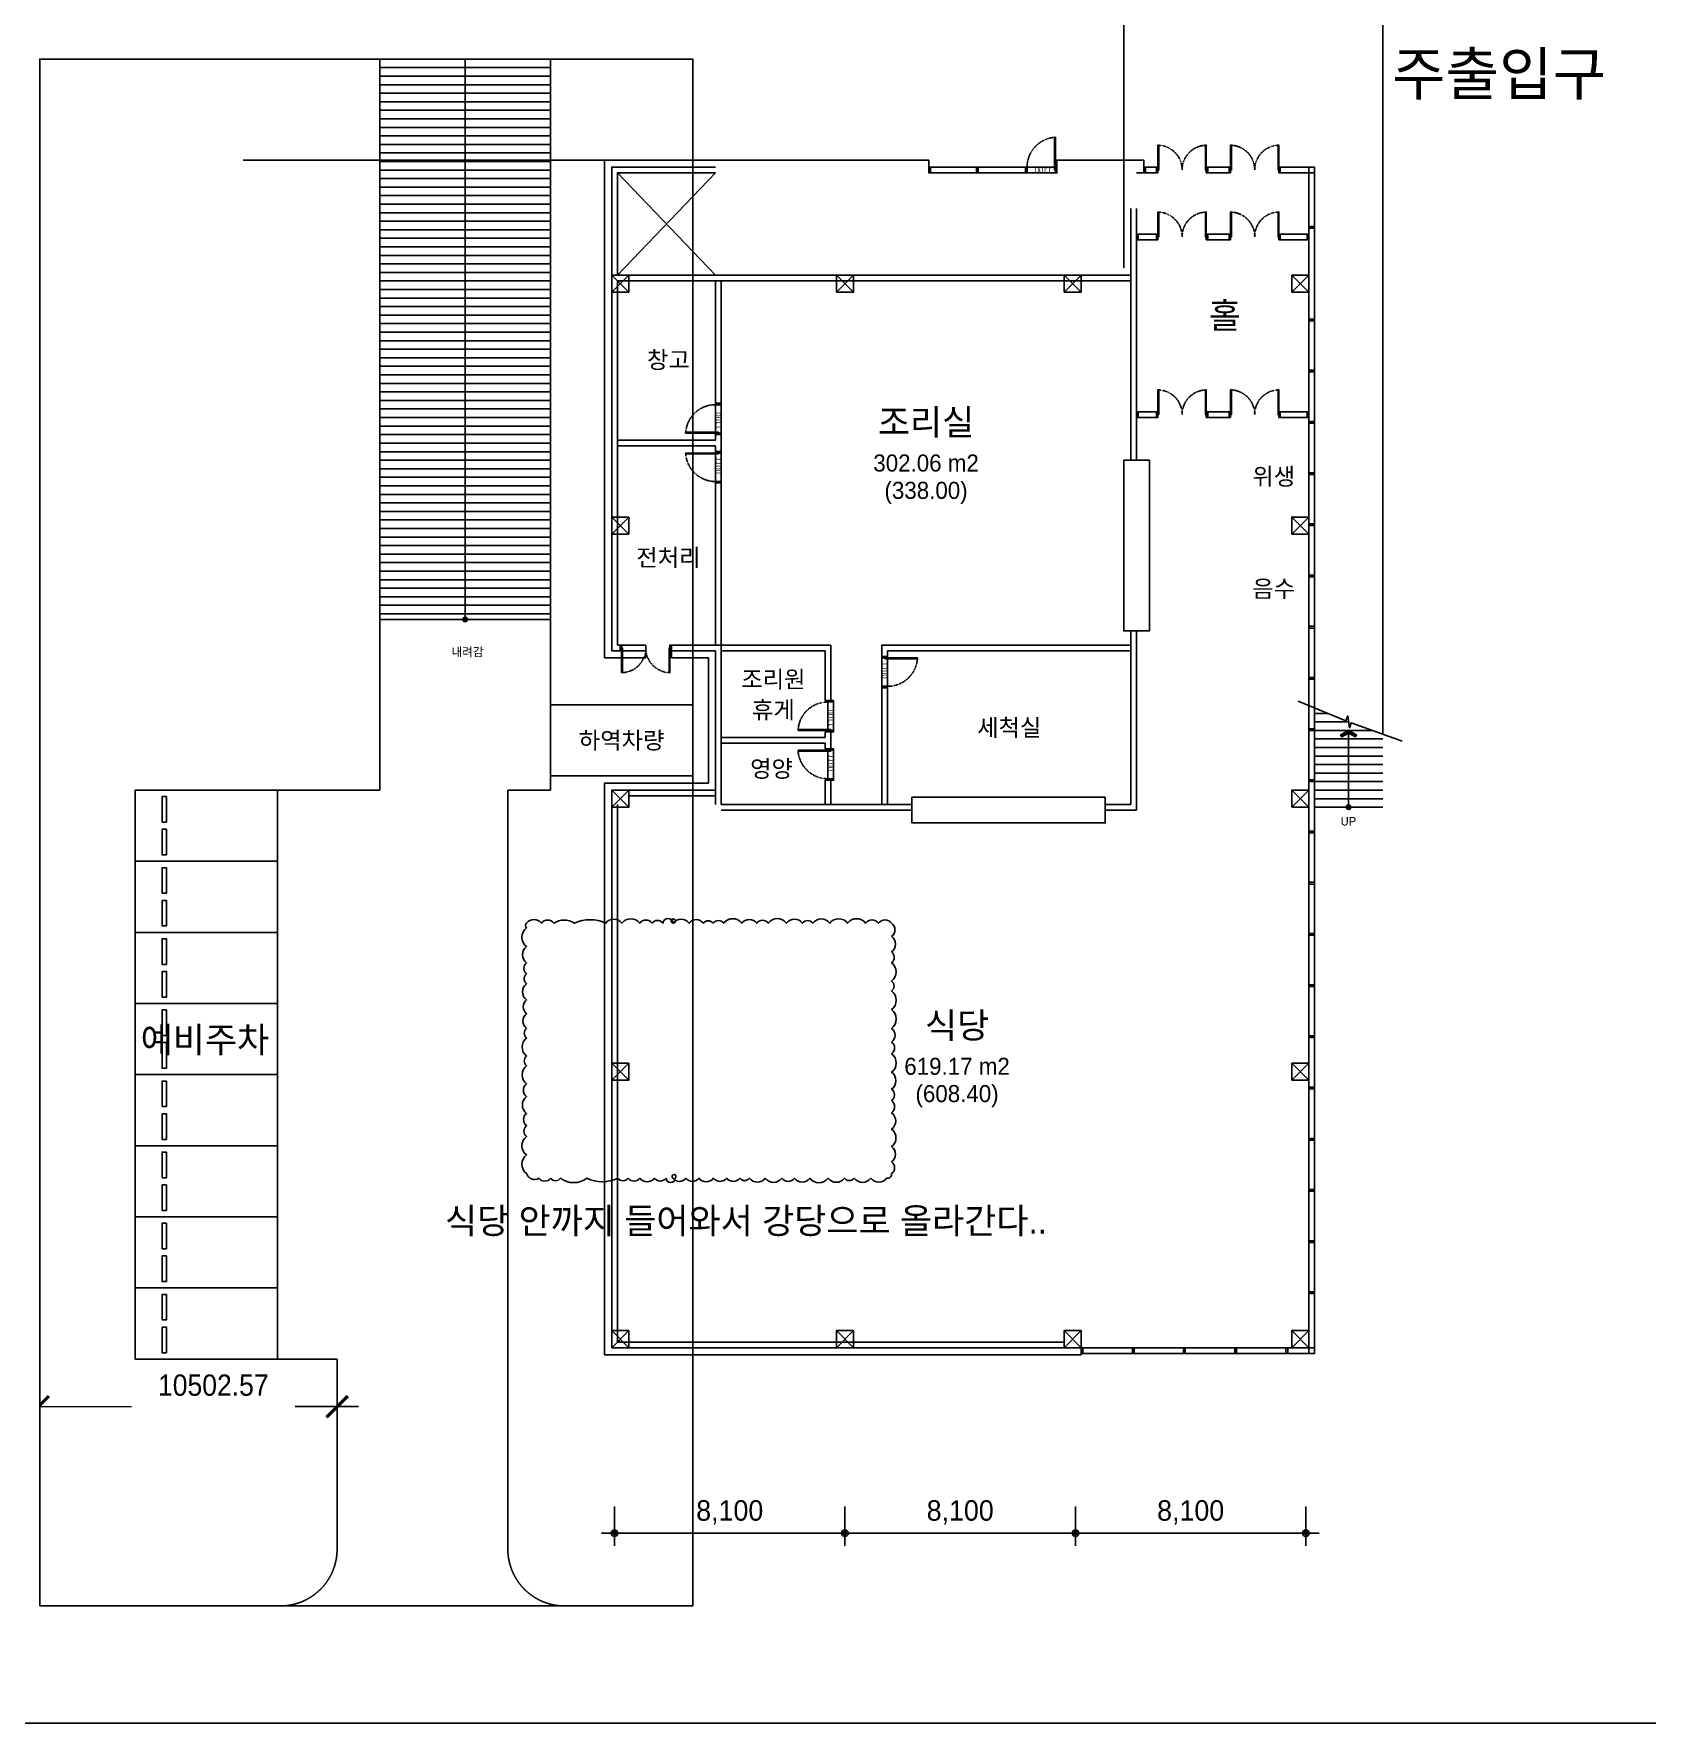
# Model space of a CAD drawing. Header units: millimetres. Extents: x 50157 to 283139, y 29188 to 187058.
# Drawn here: x 78832 to 135538, y 29188 to 88576 of the extents above; entities that cross this region are included whole.
import ezdxf
from ezdxf.enums import TextEntityAlignment as Align
from ezdxf.xclip import XClip

# ---------------------------------------------------------------- set-up
doc = ezdxf.new("R2010")
doc.units = ezdxf.units.MM
doc.header["$XCLIPFRAME"] = 2
doc.linetypes.add('D_HIDDEN', pattern=[0.35, 0.2, -0.15])
doc.linetypes.add('HID', pattern=[2.2, 1.5, -0.7])
doc.layers.get('Defpoints').update_dxf_attribs({"color": 163})
for name, color, linetype in [('A-DOOR', 4, 'Continuous'), ('A-ELE6', 6, 'Continuous'), ('A-FIN', 6, 'Continuous'), ('A-FIN-GL', 5, 'Continuous'), ('A-FIN-ST', 4, 'Continuous'), ('A-HAT-2', 8, 'Continuous'), ('A-HID2', 7, 'HID'), ('A-LEAD', 7, 'Continuous'), ('A-PARK', 253, 'Continuous'), ('A-RC', 2, 'Continuous'), ('A-STAIR', 4, 'Continuous'), ('A-VOID', 1, 'Continuous'), ('A-WALL', 3, 'Continuous'), ('AA-DWXM-DOOR', 4, 'Continuous'), ('AA-REV', 150, 'Continuous'), ('AA-SSXS-SYMB', 7, 'Continuous'), ('DIM', 7, 'Continuous'), ('G-DIM', 4, 'Continuous'), ('G-TEXT1', 3, 'Continuous'), ('G-TEXT2', 7, 'Continuous'), ('H-PAT 8', 8, 'Continuous'), ('SYMB-ENTER', 10, 'Continuous')]:
    doc.layers.add(name, color=color, linetype=linetype)
doc.layers.add('G-DEF1', color=163, linetype='Continuous', plot=False)
doc.styles.add('GHS', font='romans', dxfattribs={"bigfont": 'ngsw.shx'})
doc.styles.add('LIM_나눔바른고딕_L', font='NanumBarunGothic.ttf')
doc.styles.add('U', font='')
doc.styles.add('돋움_SEOP_건대특계관숙', font='gulim.ttc', dxfattribs={"width": 0.95})
doc.styles.get('U').set_extended_font_data('HY울릉도L')
doc.dimstyles.new('rednautilus', dxfattribs={"dimtxt": 2.399999999999999, "dimasz": 0.7700000000000001, "dimexe": 1.5, "dimexo": 3, "dimgap": 1, "dimtad": 1, "dimdec": 0, "dimzin": 0, "dimdsep": 46, "dimlunit": 6, "dimtxsty": 'GHS', "dimblk": 'DIMDOT', "dimcen": 5, "dimclrd": 7, "dimclre": 7, "dimclrt": 3, "dimadec": 0, "dimazin": 0, "dimtfac": 1, "dimtdec": 0, "dimtix": 1, "dimtmove": 2, "dimatfit": 1, "dimldrblk": 'DIMDOT', "dimfxl": 1, "dimtolj": 1, "dimtzin": 0, "dimarcsym": 0})
doc.dimstyles.new('SEOP', dxfattribs={"dimscale": 100, "dimtxt": 1.5, "dimasz": 1.5, "dimexe": 1.5, "dimexo": 2, "dimgap": 1.5, "dimtad": 0, "dimdsep": 46, "dimtxsty": '돋움_SEOP_건대특계관숙', "dimblk": 'ARCHTICK', "dimcen": 0, "dimdle": 1.5, "dimclrd": 256, "dimclre": 256, "dimclrt": 3, "dimadec": 0, "dimazin": 0, "dimtfac": 1, "dimtix": 1, "dimtmove": 2, "dimatfit": 3, "dimldrblk": 'OPEN90', "dimfxl": 1, "dimtvp": 1, "dimlwd": -1, "dimlwe": -1, "dimarcsym": 0})

# ---------------------------------------------------------------- blocks, each defined once
blk = doc.blocks.new('_ArchTick')
at = {"color": 0, "linetype": 'ByBlock', "const_width": 0.15}
blk.add_lwpolyline([(-0.5, -0.5), (0.5, 0.5)], dxfattribs=at)
blk = doc.blocks.new('*D40')
at = {"layer": 'Defpoints', "color": 0}
for p in [(-2676289.291054777, 684592.3657473145), (-2676289.128385512, 682837.1317036226), (-2665786.560049944, 682838.1050467931)]:
    blk.add_point(p, dxfattribs=at)
at = {"layer": 'G-DIM'}
for p, q in [((-2676289.221062193, 683837.131699328), (-2676289.360562287, 685342.3657440935)), ((-2665786.652726625, 683838.1050424986), (-2665786.792226719, 685343.3390872641)), ((-2677039.291051556, 684592.2962398042), (-2673015.83931113, 684592.669119956)), ((-2665036.72272243, 684593.408597995), (-2667260.174478316, 684593.202535867))]:
    blk.add_line(p, q, dxfattribs=at)
at = {"layer": 'G-DIM', "xscale": 749.9999999999999, "yscale": 749.9999999999999, "zscale": 749.9999999999999}
for p, rotation in [((-2676289.291054777, 684592.3657473145), 180.0053099826389), ((-2665786.72271921, 684593.339090485), 0.0053099826389993)]:
    blk.add_blockref('_ArchTick', p, dxfattribs=dict(at, rotation=rotation))
at = {"layer": 'G-DIM', "color": 3, "insert": (-2670138.076488815, 685343.8700547518), "char_height": 750, "attachment_point": 5, "rotation": 0.005309982638998779, "style": '돋움_SEOP_건대특계관숙'}
blk.add_mtext('10502.57', dxfattribs=at)
blk = doc.blocks.new('_Open90')
at = {"color": 0, "linetype": 'ByBlock', "lineweight": -2}
for p, q in [((0, 0), (-1, 0)), ((-0.5, 0.5), (0, 0)), ((0, 0), (-0.5, -0.5))]:
    blk.add_line(p, q, dxfattribs=at)
blk = doc.blocks.new('A$C2A037D98')
h = blk.add_hatch(color=256)
h.dxf.hatch_style = 1
h.paths.add_polyline_path([(1359.259711221784, 1662.867199206695), (0.0024120407106238, 387.4431487247057), (247.5628435891122, 123.6106426315382), (1258.262138538055, 1071.974274270236), (1258.26213853807, 9.313226e-10), (1460.257283907384, 9.022187e-10), (1460.257283907384, 1071.974274270207), (2470.956578855396, 123.6106426315091), (2718.517010402866, 387.4431487247057)])
for p, q in [((1258.262138538055, 1071.974274270236), (1258.26213853807, 9.313226e-10)), ((1460.257283907384, 1071.974274270207), (1460.257283907384, 9.022187e-10)), ((1258.26213853807, 9.313226e-10), (1460.257283907384, 9.022187e-10))]:
    blk.add_line(p, q)
blk.add_lwpolyline([(1460.257283907384, 1071.974274270207), (2470.956578855396, 123.6106426315091), (2718.517010402866, 387.4431487247057), (1359.259711221784, 1662.867199206695), (0.0024120407106238, 387.4431487247057), (247.5628435891122, 123.6106426315382), (1258.262138538055, 1071.974274270236)])
blk = doc.blocks.new('SLOPE')
at = {"layer": 'A-HAT-2'}
h = blk.add_hatch(dxfattribs=at)
h.set_pattern_fill('_USER', color=256, scale=300, angle=180, pattern_type=0)
h.set_pattern_definition([(180, (-3161005.147252313, -218013.5900935896), (-3.67e-14, -300), [])])
h.paths.add_polyline_path([(-2671786.560049945, 734215.136125166), (-2671786.560049945, 737615.1361251659), (-2665786.560049944, 737615.1361251659), (-2665786.560049944, 733915.136125166), (-2671486.560049944, 733915.136125166), (-2671486.560049944, 734215.136125166)])
h = blk.add_hatch(dxfattribs=at)
h.set_pattern_fill('_USER', color=256, scale=300, angle=180, pattern_type=0)
h.set_pattern_definition([(180, (-3161005.147252313, -239913.5900935895), (-3.67e-14, -300), [])])
h.paths.add_polyline_path([(-2671786.560049945, 714015.136125166), (-2671786.560049945, 733615.136125166), (-2671486.560049944, 733615.136125166), (-2671486.560049944, 733915.136125166), (-2665786.560049944, 733915.136125166), (-2665786.560049944, 714015.136125166)])
h.paths.add_polyline_path([(-2671786.560049945, 712015.1361251661), (-2665786.560049944, 712015.1361251661), (-2665786.560049944, 714015.136125166), (-2671786.560049945, 714015.136125166)])
at = {"layer": 'AA-SSXS-SYMB'}
h = blk.add_hatch(color=256, dxfattribs=at)
h.dxf.hatch_style = 1
h.paths.add_polyline_path([(-2669066.350096517, 733754.2058926411), (-2669026.350096518, 733684.9238603899), (-2668787.085403614, 733823.06339534), (-2668547.820710712, 733684.9238603899), (-2668507.820710713, 733754.2058926411), (-2668786.560049944, 733915.136125166)])
h = blk.add_hatch(color=256, dxfattribs=at)
h.dxf.hatch_style = 1
h.paths.add_polyline_path([(-2668786.560049944, 712093.886125166, 0.9999999999999998), (-2668786.560049944, 711936.386125166, 0.9999999999999998)])
at = {"layer": 'A-ELE6'}
blk.add_line((-2671786.560049945, 712015.1361251661), (-2671786.560049945, 737615.1361251659), dxfattribs=at)
at = {"layer": 'A-ELE6', "flags": 128}
for points in [[(-2665786.560049944, 712015.1361251661), (-2665786.560049944, 737615.1361251659)], [(-2665786.560049944, 714015.136125166), (-2671786.560049945, 714015.136125166)], [(-2665786.560049944, 712015.1361251661), (-2671786.560049945, 712015.1361251661)]]:
    blk.add_lwpolyline(points, dxfattribs=at)
at = {"layer": 'AA-SSXS-SYMB'}
blk.add_line((-2668786.560049944, 712015.1361251661), (-2668786.560049944, 733915.136125166), dxfattribs=at)
blk.add_circle((-2668786.560049944, 712015.1361251661), 78.75, dxfattribs=at)
at = {"layer": 'Defpoints', "flags": 128}
for points in [[(-2665786.560049944, 737615.1361251659), (-2671786.560049945, 737615.1361251659)], [(-2665786.560049944, 733915.136125166), (-2671786.560049945, 733915.136125166)]]:
    blk.add_lwpolyline(points, dxfattribs=at)
at = {"layer": 'G-TEXT1', "style": '돋움_SEOP_건대특계관숙'}
blk.add_text('내려감', height=300, rotation=1440, dxfattribs=at).set_placement((-2668700.983400633, 710873.0118646137), align=Align.MIDDLE_CENTER)
blk = doc.blocks.new('*U4')
for p, q in [((0, 0), (9.095e-13, 5000)), ((9.095e-13, 5000), (2500.000000000001, 5000)), ((2500.000000000001, 5000), (2500.000000000001, 0)), ((2500, 0), (0, 0))]:
    blk.add_line(p, q)
for points in [[(1124.999999620486, 950.0000010563526), (1124.999999667751, 1100.000001056352), (224.9999994782265, 1100.000001356238), (224.9999994309619, 950.0000013562383)], [(1375.000000379514, 950.0000010563526), (1375.000000332249, 1100.000001056352), (2275.000000521774, 1100.000001356238), (2275.000000569038, 950.0000013562383)]]:
    blk.add_lwpolyline(points, close=True)
blk = doc.blocks.new('COL')
at = {"layer": 'A-RC'}
blk.add_lwpolyline([(-2370007.392326857, 768928.3934403633), (-2369407.392326857, 768928.3934403633), (-2369407.392326857, 769528.3934403633), (-2370007.392326857, 769528.3934403633)], close=True, dxfattribs=at)
at = {"layer": 'G-DEF1', "flags": 128}
for points in [[(-2370007.392326857, 769528.3934403633), (-2369407.392326857, 768928.3934403633)], [(-2370007.392326857, 768928.3934403633), (-2369407.392326857, 769528.3934403633)]]:
    blk.add_lwpolyline(points, dxfattribs=at)
blk = doc.blocks.new('DIMDOT')
at = {"color": 0}
blk.add_line((-2, 0), (2, 0), dxfattribs=at)
for radius in [0.5, 0.25]:
    blk.add_circle((0, 0), radius, dxfattribs=at)
blk = doc.blocks.new('*D66')
at = {"layer": 'Defpoints', "color": 0}
for p in [(-2658436.560049945, 681977.563809435), (-2650336.560049944, 681977.563809435), (-2650336.560049944, 680145.8678556696)]:
    blk.add_point(p, dxfattribs=at)
at = {"layer": 'DIM', "color": 7, "lineweight": -2}
for p, q in [((-2658436.560049945, 681077.563809435), (-2658436.560049945, 679695.8678556696)), ((-2650336.560049944, 681077.563809435), (-2650336.560049944, 679695.8678556696)), ((-2658205.560049944, 680145.8678556696), (-2650567.560049944, 680145.8678556696))]:
    blk.add_line(p, q, dxfattribs=at)
at = {"layer": 'DIM', "color": 7, "lineweight": -2, "xscale": 231, "yscale": 231, "zscale": 231, "rotation": 180}
blk.add_blockref('DIMDOT', (-2658436.560049945, 680145.8678556696), dxfattribs=at)
at = {"layer": 'DIM', "color": 7, "lineweight": -2, "xscale": 231, "yscale": 231, "zscale": 231}
blk.add_blockref('DIMDOT', (-2650336.560049944, 680145.8678556696), dxfattribs=at)
at = {"layer": 'DIM', "color": 3, "insert": (-2654386.560049945, 680877.1840022096), "char_height": 720, "attachment_point": 5, "style": 'U'}
blk.add_mtext('\\A1;8,100', dxfattribs=at)
blk = doc.blocks.new('*D67')
at = {"layer": 'Defpoints', "color": 0}
for p in [(-2650336.560049944, 681977.563809435), (-2642236.560049945, 681977.563809435), (-2642236.560049945, 680145.8678556696)]:
    blk.add_point(p, dxfattribs=at)
at = {"layer": 'DIM', "color": 7, "lineweight": -2}
for p, q in [((-2650336.560049944, 681077.563809435), (-2650336.560049944, 679695.8678556696)), ((-2642236.560049945, 681077.563809435), (-2642236.560049945, 679695.8678556696)), ((-2650105.560049945, 680145.8678556696), (-2642467.560049945, 680145.8678556696))]:
    blk.add_line(p, q, dxfattribs=at)
at = {"layer": 'DIM', "color": 7, "lineweight": -2, "xscale": 231, "yscale": 231, "zscale": 231, "rotation": 180}
blk.add_blockref('DIMDOT', (-2650336.560049944, 680145.8678556696), dxfattribs=at)
at = {"layer": 'DIM', "color": 7, "lineweight": -2, "xscale": 231, "yscale": 231, "zscale": 231}
blk.add_blockref('DIMDOT', (-2642236.560049945, 680145.8678556696), dxfattribs=at)
at = {"layer": 'DIM', "color": 3, "insert": (-2646286.560049945, 680877.1840022096), "char_height": 720, "attachment_point": 5, "style": 'U'}
blk.add_mtext('\\A1;8,100', dxfattribs=at)
blk = doc.blocks.new('*D68')
at = {"layer": 'Defpoints', "color": 0}
for p in [(-2642236.560049945, 681977.563809435), (-2634136.560049945, 681977.563809435), (-2634136.560049945, 680145.8678556696)]:
    blk.add_point(p, dxfattribs=at)
at = {"layer": 'DIM', "color": 7, "lineweight": -2}
for p, q in [((-2642236.560049945, 681077.563809435), (-2642236.560049945, 679695.8678556696)), ((-2634136.560049945, 681077.563809435), (-2634136.560049945, 679695.8678556696)), ((-2642005.560049945, 680145.8678556696), (-2634367.560049945, 680145.8678556696))]:
    blk.add_line(p, q, dxfattribs=at)
at = {"layer": 'DIM', "color": 7, "lineweight": -2, "xscale": 231, "yscale": 231, "zscale": 231, "rotation": 180}
blk.add_blockref('DIMDOT', (-2642236.560049945, 680145.8678556696), dxfattribs=at)
at = {"layer": 'DIM', "color": 7, "lineweight": -2, "xscale": 231, "yscale": 231, "zscale": 231}
blk.add_blockref('DIMDOT', (-2634136.560049945, 680145.8678556696), dxfattribs=at)
at = {"layer": 'DIM', "color": 3, "insert": (-2638186.560049945, 680877.1840022096), "char_height": 720, "attachment_point": 5, "style": 'U'}
blk.add_mtext('\\A1;8,100', dxfattribs=at)
blk = doc.blocks.new('ST-111')
at = {"layer": 'A-STAIR', "flags": 128}
for points in [[(-2814141.240325593, 564717.742236791), (-2806041.240325592, 564717.742236791)], [(-2814141.240325593, 564717.742236791), (-2814141.240325593, 562317.742236791)], [(-2813841.240325593, 564717.742236791), (-2813841.240325593, 562317.742236791)], [(-2813541.240325593, 564717.742236791), (-2813541.240325593, 562317.742236791)], [(-2813241.240325593, 564717.742236791), (-2813241.240325593, 562317.742236791)], [(-2812941.240325592, 564717.742236791), (-2812941.240325592, 562317.742236791)], [(-2812641.240325593, 564717.742236791), (-2812641.240325593, 562317.742236791)], [(-2812341.240325592, 564717.742236791), (-2812341.240325592, 562317.742236791)], [(-2812041.240325592, 564717.742236791), (-2812041.240325592, 562317.742236791)], [(-2811741.240325592, 564717.742236791), (-2811741.240325592, 562317.742236791)], [(-2811441.240325592, 564717.742236791), (-2811441.240325592, 562317.742236791)], [(-2811141.240325592, 564717.742236791), (-2811141.240325592, 562317.742236791)], [(-2810841.240325593, 564717.742236791), (-2810841.240325593, 562317.742236791)], [(-2809341.240325593, 564717.742236791), (-2809341.240325593, 562317.742236791)], [(-2809041.240325592, 564717.742236791), (-2809041.240325592, 562317.742236791)], [(-2808741.240325593, 564717.742236791), (-2808741.240325593, 562317.742236791)], [(-2808441.240325592, 564717.742236791), (-2808441.240325592, 562317.742236791)], [(-2808141.240325593, 564717.742236791), (-2808141.240325593, 562317.742236791)], [(-2807841.240325593, 564717.742236791), (-2807841.240325593, 562317.742236791)], [(-2807541.240325593, 564717.742236791), (-2807541.240325593, 562317.742236791)], [(-2807241.240325593, 564717.742236791), (-2807241.240325593, 562317.742236791)], [(-2806941.240325593, 564717.742236791), (-2806941.240325593, 562317.742236791)], [(-2806641.240325593, 564717.742236791), (-2806641.240325593, 562317.742236791)], [(-2806341.240325593, 564717.742236791), (-2806341.240325593, 562317.742236791)], [(-2806041.240325592, 564717.742236791), (-2806041.240325592, 562317.742236791)], [(-2814141.240325593, 562317.742236791), (-2806041.240325592, 562317.742236791)]]:
    blk.add_lwpolyline(points, dxfattribs=at)
blk = doc.blocks.new('DOOR3')
at = {"color": 0, "linetype": 'ByBlock', "lineweight": -2}
for p, q in [((-1941164.273223035, -23265.87093602133), (-1941114.273223035, -23265.87093602133)), ((-1941164.273223035, -23465.87093591888), (-1941164.273223035, -23265.87093602133)), ((-1941114.273223035, -23465.87093591888), (-1941164.273223035, -23465.87093591888)), ((-1941114.273223035, -23265.87093602133), (-1941114.273223035, -23465.87093591888)), ((-1939364.273223035, -23265.87093602133), (-1939414.273223035, -23265.87093602133)), ((-1939414.273223035, -23265.87093602133), (-1939414.273223035, -23465.87093591888)), ((-1939414.273223035, -23465.87093591888), (-1939364.273223035, -23465.87093591888)), ((-1939364.273223035, -23465.87093591888), (-1939364.273223035, -23265.87093602133))]:
    blk.add_line(p, q, dxfattribs=at)
for points in [[(-1941114.273223035, -23365.8709359701), (-1941114.273223035, -22495.8709359701), (-1941084.273223035, -22495.8709359701), (-1941084.273223035, -23365.8709359701)], [(-1939414.273223035, -23365.8709359701), (-1939414.273223035, -22495.8709359701), (-1939444.273223035, -22495.8709359701), (-1939444.273223035, -23365.8709359701)]]:
    blk.add_lwpolyline(points, close=True, dxfattribs=at)
at = {"layer": 'H-PAT 8', "linetype": 'D_HIDDEN'}
for centre, radius, start, end in [((-1941125.744931802, -23357.38319994742), 861.5135208869158, 359.4355058684905, 87.24081805959896), ((-1939402.801514268, -23357.38319994742), 861.513520887096, 92.759181940401, 180.5644941315094)]:
    blk.add_arc(centre, radius, start, end, dxfattribs=at)
blk = doc.blocks.new('150 프레임 문')
for p, q in [((2463571.43723736, -3159342.217568629), (2462421.43723736, -3159342.217568629)), ((2463571.43723736, -3159312.21756863), (2462521.43723736, -3159312.21756863))]:
    blk.add_line(p, q)
for points in [[(2462521.43723736, -3159312.21756863), (2462321.43723736, -3159312.21756863), (2462321.43723736, -3159262.21756863), (2462521.43723736, -3159262.21756863)], [(2462521.43723736, -3160362.21756863), (2462321.43723736, -3160362.21756863), (2462321.43723736, -3160312.21756863), (2462521.43723736, -3160312.21756863)]]:
    blk.add_lwpolyline(points, close=True)
at = {"layer": 'AA-DWXM-DOOR'}
for p, q in [((2462421.43723736, -3159312.21756863), (2462421.43723736, -3159342.217568629)), ((2463571.43723736, -3159312.21756863), (2463571.43723736, -3159342.217568629))]:
    blk.add_line(p, q, dxfattribs=at)
at = {"layer": 'Defpoints'}
for p, q in [((2462321.437237358, -3160312.21756863), (2462321.43723736, -3159312.21756863)), ((2462521.43723736, -3159312.21756863), (2462521.437237358, -3160312.21756863))]:
    blk.add_line(p, q, dxfattribs=at)
at = {"layer": 'H-PAT 8', "linetype": 'D_HIDDEN'}
blk.add_arc((2462521.43723736, -3159262.21756863), 1050, 270, 357.2705973125219, dxfattribs=at)
at = {"layer": 'Defpoints', "style": 'LIM_나눔바른고딕_L'}
blk.add_text('1100', height=200, rotation=1350, dxfattribs=at).set_placement((2462421.43723736, -3159744.992495761), align=Align.MIDDLE_CENTER)
blk = doc.blocks.new('PARKING')
at = {"layer": 'A-ELE6'}
for p, q in [((-2664286.560049945, 706265.1361251664), (-2664286.560049945, 736515.1361251666)), ((-2658286.560049945, 712265.1361251659), (-2658286.560049945, 714615.1361251684))]:
    blk.add_line(p, q, dxfattribs=at)
blk.add_lwpolyline([(-2658286.560049945, 737665.136125166), (-2658286.560049945, 706265.1361251664), (-2659786.560049945, 706265.1361251664)], dxfattribs=at)
at = {"layer": 'A-ELE6', "flags": 128}
for points in [[(-2664286.560049945, 706265.1361251664), (-2667886.560049945, 706265.1361251664)], [(-2667886.560049945, 686265.1361251664), (-2665786.560049944, 686265.1361251664)]]:
    blk.add_lwpolyline(points, dxfattribs=at)
at = {"layer": 'A-ELE6'}
for points in [[(-2659786.560049945, 679586.1133105177, 0.4142135623730951), (-2657786.560049944, 677586.1133105177, -0.4142135623730951), (-2659786.560049945, 679586.1133105177), (-2659786.560049945, 706265.1361251664)], [(-2667786.560049945, 677586.1133105177, 0.4142135623730951), (-2665786.560049944, 679586.1133105177), (-2665786.560049944, 686265.1361251664)]]:
    blk.add_lwpolyline(points, format="xyb", dxfattribs=at)
at = {"layer": 'A-PARK'}
blk.add_lwpolyline([(-2658286.560049945, 709265.1361251666), (-2653286.560049945, 709265.1361251666), (-2653286.560049945, 706765.1361251664), (-2658286.560049945, 706765.1361251664)], close=True, dxfattribs=at)
blk.add_blockref('SLOPE', (7500, 250), dxfattribs=at)
at = {"layer": 'A-PARK', "xscale": -1, "rotation": 270}
for p in [(-2672886.560049945, 703765.1361251666), (-2672886.560049945, 701265.1361251664), (-2672886.560049945, 698765.1361251664), (-2672886.560049945, 696265.1361251666), (-2672886.560049945, 693765.1361251664), (-2672886.560049945, 691265.1361251666), (-2672886.560049945, 688765.1361251664), (-2672886.560049945, 686265.1361251664)]:
    blk.add_blockref('*U4', p, dxfattribs=at)
at = {"layer": 'SYMB-ENTER', "xscale": -1.878589439999991, "yscale": 1.878589439999995, "zscale": 1.878589439999999}
blk.add_blockref('A$C2A037D98', (-2659803.024571763, 672248.4510452189), dxfattribs=at)
at = {"layer": 'G-TEXT1', "style": '돋움_SEOP_건대특계관숙'}
for s, height, p in [('하역차량', 600, (-2655786.560049945, 708015.1361251664)), ('예비주차', 900, (-2670432.779599987, 697487.1161299933))]:
    blk.add_text(s, height=height, rotation=360, dxfattribs=at).set_placement(p, align=Align.MIDDLE_CENTER)
at = {"layer": 'G-DIM'}
dim = blk.add_linear_dim(base=(-2676289.291054777, 684592.3657473145), p1=(-2665786.560049944, 682838.1050467931), p2=(-2676289.128385512, 682837.1317036226), angle=180.00530998263898, dimstyle='SEOP', override={"dimscale": 500, "dimblk": 'ArchTick'}, dxfattribs=at)
dim.commit()
dim.dimension.update_dxf_attribs({"geometry": '*D40', "text_midpoint": (-2670138.076488815, 685343.8700547518), "dimtype": 129})
blk = doc.blocks.new('AXIS-2')
for p in [(-288529.1677230881, -45163.25731519505), (-280629.1677230881, -45163.25731519505), (-272629.1677230881, -45163.25731519505), (-264629.1677230881, -45163.25731519505), (-288529.1677230881, -53663.25731519505), (-264629.1677230881, -53663.25731519505), (-288529.1677230881, -63263.25731519505), (-264629.1677230881, -63263.25731519505), (-288529.1677230881, -72863.25731519505), (-264629.1677230881, -72863.25731519505), (-288529.1677230881, -82263.25731519505), (-280629.1677230881, -82263.25731519505), (-272629.1677230881, -82263.25731519505), (-264629.1677230881, -82263.25731519505)]:
    blk.add_blockref('COL', p)
at = {"layer": 'DIM'}
for p1, p2, picture, middle in [((-2658436.560049945, 681977.563809435), (-2650336.560049944, 681977.563809435), '*D66', (-2654386.560049945, 680877.1840022096)), ((-2650336.560049944, 681977.563809435), (-2642236.560049945, 681977.563809435), '*D67', (-2646286.560049945, 680877.1840022096)), ((-2642236.560049945, 681977.563809435), (-2634136.560049945, 681977.563809435), '*D68', (-2638186.560049945, 680877.1840022096))]:
    dim = blk.add_aligned_dim(p1=p1, p2=p2, distance=-1831.6959537654184, dimstyle='rednautilus', override={"dimscale": 300, "dimtxsty": 'U', "dimblk": 'DIMDOT'}, dxfattribs=at)
    dim.commit()
    dim.dimension.update_dxf_attribs({"geometry": picture, "text_midpoint": middle})

msp = doc.modelspace()

# ---------------------------------------------------------------- hatches: boundary and pattern name
at = {"layer": 'AA-SSXS-SYMB'}
h = msp.add_hatch(color=256, dxfattribs=at)
h.dxf.hatch_style = 1
h.paths.add_polyline_path([(124762.7281642001, 63926.90380895842), (124802.7281642001, 63857.62177670706), (125041.9928571027, 63995.76131165732), (125281.2575500053, 63857.62177670706), (125321.2575500053, 63926.90380895842), (125042.5182107729, 64087.83404148329)])
h = msp.add_hatch(color=256, dxfattribs=at)
h.dxf.hatch_style = 1
h.paths.add_polyline_path([(124963.7682107728, 61387.8340414833, 0.9999999999999998), (125121.2682107728, 61387.8340414833, 0.9999999999999998)])

# ---------------------------------------------------------------- linework, layer by layer
msp.add_lwpolyline([(77837.27096787089, 154146.9657011067), (213416.2357178178, 154146.9657011067), (213416.2357178178, 29187.65865544052), (77837.27096787089, 29187.65865544052)], close=True)
at = {"layer": 'A-ELE6', "flags": 128}
for points in [[(114792.5182107672, 83887.83404148469), (114792.5182107672, 84137.83404148469), (117842.518210771, 84137.83404148469), (117842.518210771, 83687.83404156234)], [(117842.748625494, 83687.83404156234), (117592.518210771, 83687.83404156234)]]:
    msp.add_lwpolyline(points, dxfattribs=at)
at = {"layer": 'A-FIN'}
for p, q in [((110292.5182106885, 84137.83404148469), (98892.51821077285, 84137.83404148469)), ((98892.51821077285, 84137.83404148469), (98892.51821077285, 66637.8340414833)), ((110292.5182106885, 83887.83404148469), (110292.5182106885, 84137.83404148469)), ((98892.51821077285, 66637.8340414833), (100342.5182107859, 66637.8340414833)), ((98892.5182107463, 42137.83404148283), (115642.5182107472, 42137.83404148283))]:
    msp.add_line(p, q, dxfattribs=at)
at = {"layer": 'A-FIN', "flags": 128}
for points in [[(96992.51821074676, 87687.83404148283), (81934.94272034378, 87687.83404148283)], [(98892.51821077285, 84137.83404148469), (86189.49738157024, 84137.83404148469)], [(101242.5182107859, 66637.8340414833), (102542.5182107989, 66637.8340414833), (102542.5182107989, 62237.83404148329), (98892.5182107533, 62237.83404148329), (98892.5182107463, 42137.83404148283)], [(100342.5182107859, 66887.8340414833), (100342.5182107859, 66637.8340414833)], [(101242.5182107859, 66887.8340414833), (101242.5182107859, 66637.8340414833)], [(115642.5182107472, 42387.83404148282), (115642.5182107472, 42137.83404148283)]]:
    msp.add_lwpolyline(points, dxfattribs=at)
at = {"layer": 'A-FIN'}
for points in [[(117142.5182107467, 73587.8340414833), (118042.5182107468, 73587.8340414833), (118042.5182107468, 67587.8340414833), (117142.5182107467, 67587.8340414833)], [(116492.5182107598, 61737.83404148329), (116492.5182107598, 60837.83404148329), (109692.5182107598, 60837.83404148329), (109692.5182107598, 61737.83404148329)]]:
    msp.add_lwpolyline(points, close=True, dxfattribs=at)
at = {"layer": 'A-FIN-GL'}
for p, q in [((122642.5182107472, 83887.83404150401), (123642.5182107728, 83887.83404150401)), ((123842.5182107728, 83887.83404150401), (123642.5182107728, 83887.83404150401)), ((122642.5182107472, 83687.83404150401), (123642.5182107728, 83687.83404150401)), ((123842.5182107728, 42187.83404148283), (123842.5182107728, 83687.83404150401)), ((122642.5182107472, 81537.83404150448), (123642.5182107728, 81537.83404158564)), ((122642.5182107472, 81337.8340415045), (123642.5182107728, 81337.83404158561)), ((122642.5182107472, 75287.8340414833), (123642.5182107728, 75287.8340414833)), ((122642.5182107472, 75087.8340414833), (123642.5182107728, 75087.8340414833)), ((115642.5182107468, 42187.83404148283), (123842.5182107728, 42187.83404148283))]:
    msp.add_line(p, q, dxfattribs=at)
at = {"layer": 'A-FIN-GL', "flags": 128}
for points in [[(110292.5182106885, 83887.83404148469), (113692.5182107672, 83887.83404148469)], [(118292.5182107486, 83887.83404159122), (117902.7486254698, 83887.83404143964)], [(120092.5182107468, 83887.8340416039), (120842.5182107468, 83887.83404160646)], [(110292.5182106885, 83687.83404148469), (113692.5182107672, 83687.83404148469)], [(118292.5182107486, 83687.83404169377), (117902.7486254698, 83687.83404154218)], [(120092.5182107472, 83687.83404160391), (120842.5182107472, 83687.83404160646)], [(118292.5182107486, 81537.83404156246), (117652.5182107468, 81537.8340414401)], [(120092.5182107468, 81537.83404160436), (120842.5182107468, 81537.83404160693)], [(118292.5182107486, 81337.83404166502), (117652.5182107468, 81337.83404154266)], [(120092.5182107472, 81337.83404160435), (120842.5182107472, 81337.83404160693)], [(117592.5182107468, 75287.83404158457), (118292.5182107486, 75287.83404155629)], [(117592.5182107468, 75087.83404168714), (118292.5182107486, 75087.83404165885)], [(120092.5182107486, 75287.83404158446), (120842.5182107468, 75287.83404158572)], [(120092.5182107486, 75087.83404158446), (120842.5182107472, 75087.83404158574)]]:
    msp.add_lwpolyline(points, dxfattribs=at)
at = {"layer": 'A-FIN-GL'}
msp.add_lwpolyline([(115642.5182107468, 42387.83404148282), (123642.5182107728, 42387.83404148282), (123642.5182107728, 83687.83404150401)], dxfattribs=at)
at = {"layer": 'A-FIN-ST'}
for points in [[(110352.5182106885, 83687.83404148469), (110292.5182106885, 83687.83404148469), (110292.5182106885, 83887.83404148469), (110352.5182106885, 83887.83404148469)], [(112022.5182107281, 83687.83404148469), (111962.5182107281, 83687.83404148469), (111962.5182107281, 83887.83404148469), (112022.5182107281, 83887.83404148469)], [(117842.7486254698, 83887.83404156232), (117902.7486254698, 83887.83404156232), (117902.7486254698, 83687.83404156234), (117842.7486254698, 83687.83404156234)], [(123642.5182107728, 83687.83404150401), (123842.5182107728, 83687.83404150401), (123842.5182107728, 83887.83404150401), (123642.5182107728, 83887.83404150401)], [(117592.5182107468, 81537.83404154266), (117652.5182107468, 81537.83404154266), (117652.5182107468, 81337.83404154266), (117592.5182107468, 81337.83404154266)], [(123582.5182106494, 81537.83404158564), (123642.5182106494, 81537.83404158564), (123642.5182106494, 81337.83404158561), (123582.5182106494, 81337.83404158561)], [(123642.5182107728, 81737.83404155908), (123642.5182107728, 81797.83404155906), (123842.5182107728, 81797.83404155906), (123842.5182107728, 81737.83404155908)], [(123642.5182107728, 78487.83404145675), (123642.5182107728, 78547.83404145675), (123842.5182107728, 78547.83404145675), (123842.5182107728, 78487.83404145675)], [(123642.5182107728, 76687.83404145675), (123642.5182107728, 76747.83404145675), (123842.5182107728, 76747.83404145675), (123842.5182107728, 76687.83404145675)], [(117592.5182106983, 75287.83404154162), (117652.5182106983, 75287.83404154162), (117652.5182106983, 75087.83404154162), (117592.5182106983, 75087.83404154162)], [(123582.5182106494, 75287.8340414833), (123642.5182106494, 75287.8340414833), (123642.5182106494, 75087.8340414833), (123582.5182106494, 75087.8340414833)], [(123642.5182107728, 74887.83404145675), (123642.5182107728, 74947.83404145675), (123842.5182107728, 74947.83404145675), (123842.5182107728, 74887.83404145675)], [(123642.5182107728, 73087.83404145675), (123642.5182107728, 73147.83404145675), (123842.5182107728, 73147.83404145675), (123842.5182107728, 73087.83404145675)], [(123642.5182107728, 71287.83404145675), (123642.5182107728, 71347.83404145675), (123842.5182107728, 71347.83404145675), (123842.5182107728, 71287.83404145675)], [(123642.5182107728, 69487.83404145675), (123642.5182107728, 69547.83404145675), (123842.5182107728, 69547.83404145675), (123842.5182107728, 69487.83404145675)], [(123642.5182107728, 67687.83404145675), (123642.5182107728, 67747.83404145675), (123842.5182107728, 67747.83404145675), (123842.5182107728, 67687.83404145675)], [(123642.5182107728, 65887.83404145675), (123642.5182107728, 65947.83404145675), (123842.5182107728, 65947.83404145675), (123842.5182107728, 65887.83404145675)], [(123642.5182107728, 64087.83404145675), (123642.5182107728, 64147.83404145675), (123842.5182107728, 64147.83404145675), (123842.5182107728, 64087.83404145675)], [(123642.5182107728, 62287.83404145675), (123642.5182107728, 62347.83404145675), (123842.5182107728, 62347.83404145675), (123842.5182107728, 62287.83404145675)], [(123642.5182107728, 60487.83404145675), (123642.5182107728, 60547.83404145675), (123842.5182107728, 60547.83404145675), (123842.5182107728, 60487.83404145675)], [(123642.5182107728, 58687.83404145675), (123642.5182107728, 58747.83404145675), (123842.5182107728, 58747.83404145675), (123842.5182107728, 58687.83404145675)], [(123642.5182107728, 56887.83404145675), (123642.5182107728, 56947.83404145675), (123842.5182107728, 56947.83404145675), (123842.5182107728, 56887.83404145675)], [(123642.5182107728, 55087.83404145675), (123642.5182107728, 55147.83404145675), (123842.5182107728, 55147.83404145675), (123842.5182107728, 55087.83404145675)], [(123642.5182107728, 53287.83404145675), (123642.5182107728, 53347.83404145674), (123842.5182107728, 53347.83404145674), (123842.5182107728, 53287.83404145675)], [(123642.5182107728, 51487.83404145675), (123642.5182107728, 51547.83404145675), (123842.5182107728, 51547.83404145675), (123842.5182107728, 51487.83404145675)], [(123642.5182107728, 49687.83404145675), (123642.5182107728, 49747.83404145675), (123842.5182107728, 49747.83404145675), (123842.5182107728, 49687.83404145675)], [(123642.5182107728, 47887.83404145675), (123642.5182107728, 47947.83404145674), (123842.5182107728, 47947.83404145674), (123842.5182107728, 47887.83404145675)], [(123642.5182107728, 46087.83404145675), (123642.5182107728, 46147.83404145675), (123842.5182107728, 46147.83404145675), (123842.5182107728, 46087.83404145675)], [(123642.5182107728, 44287.83404145675), (123642.5182107728, 44347.83404145675), (123842.5182107728, 44347.83404145675), (123842.5182107728, 44287.83404145675)], [(115642.5182107468, 42387.83404148282), (115702.5182107467, 42387.83404148282), (115702.5182107467, 42187.83404148283), (115642.5182107468, 42187.83404148283)], [(117442.5182107468, 42387.83404148282), (117502.5182107467, 42387.83404148282), (117502.5182107467, 42187.83404148283), (117442.5182107468, 42187.83404148283)], [(119242.5182107468, 42387.83404148282), (119302.5182107468, 42387.83404148282), (119302.5182107468, 42187.83404148283), (119242.5182107468, 42187.83404148283)], [(121042.5182107468, 42387.83404148282), (121102.5182107468, 42387.83404148282), (121102.5182107468, 42187.83404148283), (121042.5182107468, 42187.83404148283)], [(122842.5182107468, 42387.83404148282), (122902.5182107468, 42387.83404148282), (122902.5182107468, 42187.83404148283), (122842.5182107468, 42187.83404148283)], [(123642.5182107728, 42387.83404145721), (123842.5182107728, 42387.83404145721), (123842.5182107728, 42187.83404148283), (123642.5182107728, 42187.83404148283)]]:
    msp.add_lwpolyline(points, close=True, dxfattribs=at)
at = {"layer": 'A-HID2', "flags": 128}
for points in [[(117142.5182106988, 91637.83404148529), (117142.5182106988, 80337.83404148283)], [(126242.5182109749, 63951.06976029154), (126242.5182107468, 91637.83404148529)]]:
    msp.add_lwpolyline(points, dxfattribs=at)
at = {"layer": 'A-LEAD'}
msp.add_lwpolyline([(123267.5182107724, 65119.66270013904), (124951.1369831263, 64421.09408831881), (125014.4389896658, 64595.01690965245), (125070.5974318799, 64180.65117331414), (125133.8998999395, 64354.57382667117), (126920.9523422946, 63704.1399305808)], dxfattribs=at)
at = {"layer": 'A-RC'}
for p, q in [((117392.5182107468, 82437.83404140169), (117392.5182107468, 73587.8340414833)), ((117592.5182107468, 73587.8340414833), (117592.5182107468, 82437.83404140169)), ((117392.5182107468, 79887.83404148283), (99342.51821077285, 79887.83404148283)), ((99342.51821077285, 79887.83404148283), (99342.51821077285, 67087.8340414833)), ((117392.5182107468, 61487.83404148329), (117392.5182107468, 67587.8340414833)), ((117592.5182107468, 67587.8340414833), (117592.5182107468, 61287.83404148329)), ((99142.51821077285, 66887.8340414833), (100342.5182107859, 66887.8340414833)), ((99342.51821077285, 67087.8340414833), (100342.5182107859, 67087.8340414833)), ((101242.5182107859, 67087.8340414833), (102992.5182107989, 67087.8340414833)), ((101242.5182107859, 66887.8340414833), (102792.5182107989, 66887.8340414833)), ((102792.5182107989, 66887.8340414833), (102792.5182107989, 61487.83404148701)), ((102992.5182107989, 67087.8340414833), (102992.5182107989, 61487.83404148329)), ((99142.51821077285, 61487.83404148701), (99142.51821077285, 42387.83404148282)), ((99342.51821077285, 61487.83404148701), (99342.51821077285, 42587.83404148283)), ((102992.5182107989, 61487.83404148329), (109692.5182107598, 61487.83404148329)), ((109692.5182107598, 61287.83404148329), (102992.5182107533, 61287.83404148329)), ((116492.5182107598, 61487.83404148329), (117392.5182107468, 61487.83404148329)), ((117592.5182107468, 61287.83404148329), (116492.5182107598, 61287.83404148329)), ((99142.51821077285, 42387.83404148282), (115042.5182107468, 42387.83404148282)), ((99342.51821077285, 42587.83404148283), (115042.5182107468, 42587.83404148283))]:
    msp.add_line(p, q, dxfattribs=at)
at = {"layer": 'A-RC', "flags": 128}
for points in [[(102792.518210683, 83887.83404148469), (99142.51821077285, 83887.83404148469), (99142.51821077285, 80087.8340414833)], [(102792.518210683, 83687.83404148469), (99342.51821077285, 83687.83404148469), (99342.51821077285, 80087.8340414833)], [(117392.5182107468, 73587.8340414833), (117592.5182107468, 73587.8340414833)], [(117392.5182107468, 67587.8340414833), (117592.5182107468, 67587.8340414833)], [(100342.5182107859, 67087.8340414833), (100342.5182107859, 66887.8340414833)], [(101242.5182107859, 67087.8340413812), (101242.5182107859, 66887.8340414833)], [(99742.51821074677, 61987.83404148329), (102792.5182107989, 61987.83404148329)], [(99742.51821074677, 61787.83404148329), (102792.5182107989, 61787.83404148329)], [(109692.5182107598, 61487.83404148329), (109692.5182107598, 61287.83404148329)], [(116492.5182107598, 61487.83404148329), (116492.5182107598, 61287.83404148329)]]:
    msp.add_lwpolyline(points, dxfattribs=at)
at = {"layer": 'A-RC'}
msp.add_lwpolyline([(117392.5182107468, 80087.83404148283), (99142.51821077285, 80087.83404148283), (99142.51821077285, 66887.8340414833)], dxfattribs=at)
at = {"layer": 'A-VOID'}
for p, q in [((99342.51821077285, 80087.83404148283), (102792.518210683, 83687.83404148469)), ((99342.51821077285, 83687.83404148469), (102792.518210683, 80087.83404148283))]:
    msp.add_line(p, q, dxfattribs=at)
at = {"layer": 'A-WALL'}
for p, q in [((102792.5182107989, 79887.83404148283), (102792.5182107989, 75587.83404148702)), ((102992.5182107989, 79887.83404148283), (102992.5182107989, 75587.83404148702)), ((102792.5182107989, 74487.834041487), (102792.5182107989, 74287.8340414833)), ((102992.5182107989, 74487.834041487), (102992.5182107989, 73887.83404148283)), ((102992.5182107989, 72787.83404148283), (102992.5182107989, 67087.8340414833))]:
    msp.add_line(p, q, dxfattribs=at)
at = {"layer": 'A-WALL', "flags": 128}
for points in [[(102792.5182107742, 75587.83404148702), (102992.5182107989, 75587.83404148702)], [(99342.51821077285, 74287.8340414833), (102792.5182107989, 74287.8340414833)], [(102792.5182108031, 74487.834041487), (102992.5182107989, 74487.834041487)], [(99342.51821077285, 74087.8340414833), (102792.5182107989, 74087.8340414833)], [(102792.5182107989, 73887.83404148283), (102792.5182107989, 74087.8340414833)], [(102792.51821077, 73887.83404148283), (102992.5182107989, 73887.83404148283)], [(102792.5182107989, 67087.8340414833), (102792.5182107989, 72787.83404148283)], [(102792.5182107989, 72787.83404148283), (102992.5182107989, 72787.83404148283)], [(106842.5182107728, 67087.8340414833), (102992.5182107989, 67087.8340414833)], [(106642.5182107728, 66887.8340414833), (102992.5182107989, 66887.8340414833)], [(106642.5182107728, 66887.8340414833), (106642.5182107728, 65137.83404148562)], [(106842.5182107728, 67087.8340414833), (106842.5182107728, 65137.83404148562)], [(117392.5182107468, 67087.8340414833), (108642.5182107728, 67087.8340414833)], [(108642.5182107728, 67087.8340414833), (108642.5182107728, 66687.8340414833)], [(108642.5182107439, 66687.8340414833), (108842.5182107728, 66687.8340414833)], [(117392.5182107468, 66887.8340414833), (108842.5182107728, 66887.8340414833)], [(108842.5182107728, 66887.8340414833), (108842.5182107728, 66687.8340414833)], [(108642.5182107724, 65587.8340414833), (108642.5182107728, 61487.83404148329)], [(108642.5182107724, 65587.8340414833), (108842.5182107724, 65587.8340414833)], [(108842.5182107724, 65587.8340414833), (108842.5182107728, 61487.83404148329)], [(106642.5182107467, 65137.83404148562), (106842.5182107728, 65137.83404148562)], [(106642.5182107728, 63837.83404148329), (102992.5182107989, 63837.83404148329)], [(106642.5182107728, 63637.83404148329), (102992.5182107989, 63637.83404148329)], [(106642.5182107728, 64037.83404148562), (106642.5182107728, 63837.83404148329)], [(106642.5182107756, 64037.83404148562), (106842.5182107728, 64037.83404148562)], [(106642.5182107728, 63637.83404148329), (106642.5182107728, 63437.83404148283)], [(106842.5182107728, 64037.83404148562), (106842.5182107728, 63437.83404148283)], [(106642.5182107467, 63437.83404148283), (106842.5182107728, 63437.83404148283)], [(106642.5182107728, 62337.83404148282), (106642.5182107728, 61487.83404148329)], [(106642.5182107756, 62337.83404148282), (106842.5182107728, 62337.83404148282)], [(106842.5182107728, 62337.83404148282), (106842.5182107728, 61487.83404148329)]]:
    msp.add_lwpolyline(points, dxfattribs=at)
at = {"layer": 'AA-REV'}
msp.add_lwpolyline([(96152.19927156944, 57311.62764328352, -0.5), (96672.11259900263, 57311.62764328352, -0.5000000000005287), (97112.50486357785, 57311.62764328352, -0.293754799400983), (97839.79451475148, 57311.62764328352, -0.2255020775621657), (98932.6989612984, 57311.62764328352, -0.5), (99502.51005172492, 57311.62764328352, -0.5000000000003717), (100128.9431500658, 57311.62764328352, -0.5000000000005345), (100564.5440086531, 57311.62764328352, -0.4999999999993895), (100945.8829573923, 57311.62764328352, -0.9167922165654973), (101305.7745149554, 57311.62764328352, -80.98662664221666), (101309.5018422458, 57311.62764328352, -0.4999999999995793), (101862.9041474107, 57311.62764328352, -0.5), (102364.8725912719, 57311.62764328352, -0.5), (102704.9403423629, 57311.62764328352, -0.5000000000006165), (103082.5967242917, 57311.62764328352, -0.5000000000003681), (103715.0826603453, 57311.62764328352, -0.5), (104243.8463555266, 57311.62764328352, -0.4999999999994187), (104644.3712738896, 57311.62764328352, -0.4999999999996372), (105286.0941454777, 57311.62764328352, -0.5000000000004104), (105853.3620267812, 57311.62764328352, -0.5), (106207.5089835771, 57311.62764328352, -0.4999999999996142), (106811.0023356284, 57311.62764328352, -0.5000000000003734), (107434.6175582609, 57311.62764328352, -0.5), (108065.6894700419, 57311.62764328352, -0.5), (108520.8933845492, 57311.62764328352, -0.5), (108980.9293963904, 57311.62764328352, -0.5000000000005035), (108981.8787888954, 56849.06191386708, -0.5), (108981.8787888954, 56298.98612623516, -0.4999999999996938), (108981.8787888954, 55918.8780907116, -0.5000000000003607), (108981.8787888954, 55273.43196096719, -0.4999999999989811), (108981.8787888954, 54930.6582353693, -0.4999999999996465), (108981.8787888954, 54272.01793669484, -0.5000000000005314), (108981.8787888954, 53614.80183512921, -0.4999999999997577), (108981.8787888954, 53134.440495977, -0.5000000000005606), (108981.8787888954, 52718.97168080724, -0.4999999999996398), (108981.8787888954, 52072.58965010562, -0.5000000000005866), (108981.8787888954, 51477.16335739247, -0.4999999999988498), (108981.8787888954, 51072.34550202981, -0.4999999999997281), (108981.8787888954, 50644.28271528292, -0.4999999999997974), (108981.8787888954, 50070.08713232848, -0.500000000000762), (108981.8787888954, 49458.92346156219, -0.4999999999993518), (108981.8787888954, 48920.08865825395, -0.4999999999994358), (108981.8787888954, 48507.447891629, -0.5000000000010515), (108806.8253537798, 48346.30942635686, -0.5), (108255.9357392284, 48346.30942635686, -0.5), (107665.9824325479, 48346.30942635686, -0.5), (107326.8200639048, 48346.30942635686, -0.5), (106748.748630247, 48346.30942635686, -0.4999999999996387), (106104.3503026612, 48346.30942635686, -0.5), (105569.38117722, 48346.30942635686, -0.4999999999994773), (105124.0143956001, 48346.30942635686, -0.5), (104541.8229631632, 48346.30942635686, -0.5), (103984.0666839796, 48346.30942635686, -0.5), (103647.9561662841, 48346.30942635686, -0.5), (103184.7157109482, 48346.30942635686, -0.5000000000005027), (102721.4243914293, 48346.30942635686, -0.5000000000004525), (102206.8009389722, 48346.30942635686, -0.5), (101754.6793939219, 48346.30942635686, -0.4999999999994947), (101293.9923205454, 48346.30942635686, -3.179113229205462), (101375.5337087307, 48346.30942635686, -0.9668447064574635), (101054.2277199816, 48346.30942635686, -0.5000000000005752), (100649.4810744747, 48346.30942635686, -0.5), (100132.2737215487, 48346.30942635686, -0.49999999999943), (99723.8139907219, 48346.30942635686, -0.5000000000006392), (99359.45350608784, 48346.30942635686, -0.2258338322629073), (98265.22659079726, 48346.30942635686, -0.336765882921796), (97346.30104578748, 48346.30942635686, -0.5000000000006698), (96998.674877183, 48346.30942635686, -0.5), (96582.52448196844, 48346.30942635686, -0.5), (96152.19927156944, 48507.03618897946, -0.4999999999996465), (96152.19927156944, 49165.52389510656, -0.5000000000001803), (96152.19927156944, 49811.3260741281, -0.5000000000003034), (96152.19927156944, 50195.04546660633, -0.4999999999989193), (96152.19927156944, 50625.91595622495, -0.5000000000001968), (96152.19927156944, 51217.74106482003, -0.4999999999994785), (96152.19927156944, 51664.13530292542, -0.4999999999996342), (96152.19927156944, 52300.61916372034, -0.5000000000003427), (96152.19927156944, 52640.44276673562, -0.500000000000548), (96152.19927156944, 53277.73028161336, -0.5000000000006902), (96152.19927156944, 53615.12257670698, -0.4999999999993216), (96152.19927156944, 54129.89862171158, -0.5), (96152.19927156944, 54613.85097214551, -0.5000000000006138), (96152.19927156944, 55182.93979118094, -0.5), (96152.19927156944, 55528.86709609133, -0.5), (96152.19927156944, 55916.83873422321, -0.5000000000002044), (96152.19927156944, 56486.55826912116, -0.5000000000005314), (96152.19927156944, 57143.88627188822, -0.499999999999306)], format="xyb", close=True, dxfattribs=at)
at = {"layer": 'AA-SSXS-SYMB', "flags": 128}
msp.add_lwpolyline([(124762.7281642001, 63926.90380895842), (124802.7281642001, 63857.62177670706), (125041.9928571027, 63995.76131165732), (125281.2575500053, 63857.62177670706), (125321.2575500053, 63926.90380895842), (125042.5182107729, 64087.83404148329)], close=True, dxfattribs=at)
msp.add_lwpolyline([(125042.5182107729, 61387.8340414833), (125042.5182107729, 64087.83404148329)], dxfattribs=at)
at = {"layer": 'AA-SSXS-SYMB'}
msp.add_circle((125042.5182107729, 61387.8340414833), 78.75, dxfattribs=at)

# ---------------------------------------------------------------- block references
msp.add_blockref('AXIS-2', (2757679.078260692, -644277.302083685))
ref = msp.add_blockref('PARKING', (2755279.078260691, -644277.3020836831))
XClip(ref).set_block_clipping_path([(-2676238.39078127, 677586.1133105177), (-2653286.560049945, 731965.136125166)])
at = {"layer": 'A-DOOR', "linetype": 'Continuous', "ltscale": 300, "xscale": -1}
for name, p, rotation in [('150 프레임 문', (3274054.735779396, -2378633.603195876), 270), ('DOOR3', (-1821071.755012286, 107153.7049775372), 359.9999999999997), ('DOOR3', (-1818521.755012286, 107153.7049775372), 359.9999999999998), ('DOOR3', (-1821071.755012286, 104803.7049775377), 359.9999999999997), ('DOOR3', (-1818521.755012286, 104803.7049775377), 359.9999999999998), ('DOOR3', (-1821071.755012286, 98553.7049775165), 359.9999999999997), ('DOOR3', (-1818521.755012286, 98553.7049775165), 359.9999999999998), ('150 프레임 문', (2565313.955448159, 3233150.05161011), 360), ('DOOR3', (2040606.791433821, 43621.96310556417), 180), ('150 프레임 문', (2569263.955448136, 3222700.05161011), 360)]:
    msp.add_blockref(name, p, dxfattribs=dict(at, rotation=rotation))
at = {"layer": 'A-DOOR', "linetype": 'Continuous', "ltscale": 300, "rotation": 180}
for p in [(2565313.955448159, -3084774.383527143), (2569263.955448136, -3095224.383527143)]:
    msp.add_blockref('150 프레임 문', p, dxfattribs=at)
at = {"layer": 'A-DOOR', "linetype": 'Continuous', "ltscale": 300}
msp.add_blockref('150 프레임 문', (-2353678.919026588, 3225950.051610113), dxfattribs=at)
at = {"layer": 'A-PARK'}
ref = msp.add_blockref('ST-111', (688560.2604475642, 2875529.074367076), dxfattribs=dict(at, rotation=90))
XClip(ref).set_block_clipping_path([(-2814141.240325618, 564717.7422367912), (-2814141.240325645, 562317.7422367912), (-2811578.004606739, 562317.7422368173), (-2811174.500540434, 563426.3605476479), (-2811348.42319379, 563489.663015708), (-2810934.057457452, 563545.8214579219), (-2811107.980278786, 563609.1234644613), (-2810647.991182951, 564717.7422367912)])

# ---------------------------------------------------------------- texts
at = {"layer": 'AA-REV', "style": '돋움_SEOP_건대특계관숙'}
msp.add_text('식당 안까지 들어와서 강당으로 올라간다..', height=900, rotation=360, dxfattribs=at).set_placement((103864.3748768805, 46849.78141172096), align=Align.MIDDLE_CENTER)
at = {"layer": 'G-DEF1', "style": '돋움_SEOP_건대특계관숙'}
for s, p in [('(338.00)', (110192.5182107728, 72527.83404148305)), ('(608.40)', (111281.6063914541, 51320.69199053681))]:
    msp.add_text(s, height=600, rotation=360, dxfattribs=at).set_placement(p, align=Align.MIDDLE_CENTER)
at = {"layer": 'G-TEXT1', "style": '돋움_SEOP_건대특계관숙'}
for s, height, rotation, p in [('주출입구', 1500, 360, (130332.3040696922, 87173.41595579108)), ('홀', 900, 360, (120695.9308049548, 78668.7244884015)), ('창고', 600, 360, (101136.3846936542, 77114.8562468043)), ('조리실', 900, 360, (110192.5182107728, 74927.83404148306)), ('위생', 600, 360, (122412.0782606913, 73014.69791631534)), ('전처리', 600, 360, (101136.3846936542, 70164.85624680453)), ('음수', 600, 360, (122412.0782606913, 69068.69791631511)), ('조리원', 600, 360, (104826.0528030367, 65887.29822053533)), ('휴게', 600, 360, (104826.0528030367, 64810.94217485043)), ('세척실', 600, 360, (113117.5182107598, 64187.83404148329)), ('영양', 600, 360, (104762.2114926185, 62742.80894292291)), ('UP', 300, 1800, (125036.5020450456, 60894.60942549288)), ('식당', 900, 360, (111281.6063914541, 53720.69199053681))]:
    msp.add_text(s, height=height, rotation=rotation, dxfattribs=at).set_placement(p, align=Align.MIDDLE_CENTER)
at = {"layer": 'G-TEXT2', "style": '돋움_SEOP_건대특계관숙'}
for s, p in [('302.06 m2', (110192.5182107728, 73487.83404148305)), ('619.17 m2', (111281.6063914541, 52280.69199053681))]:
    msp.add_text(s, height=600, rotation=360, dxfattribs=at).set_placement(p, align=Align.MIDDLE_CENTER)

doc.saveas('drawing.dxf')
